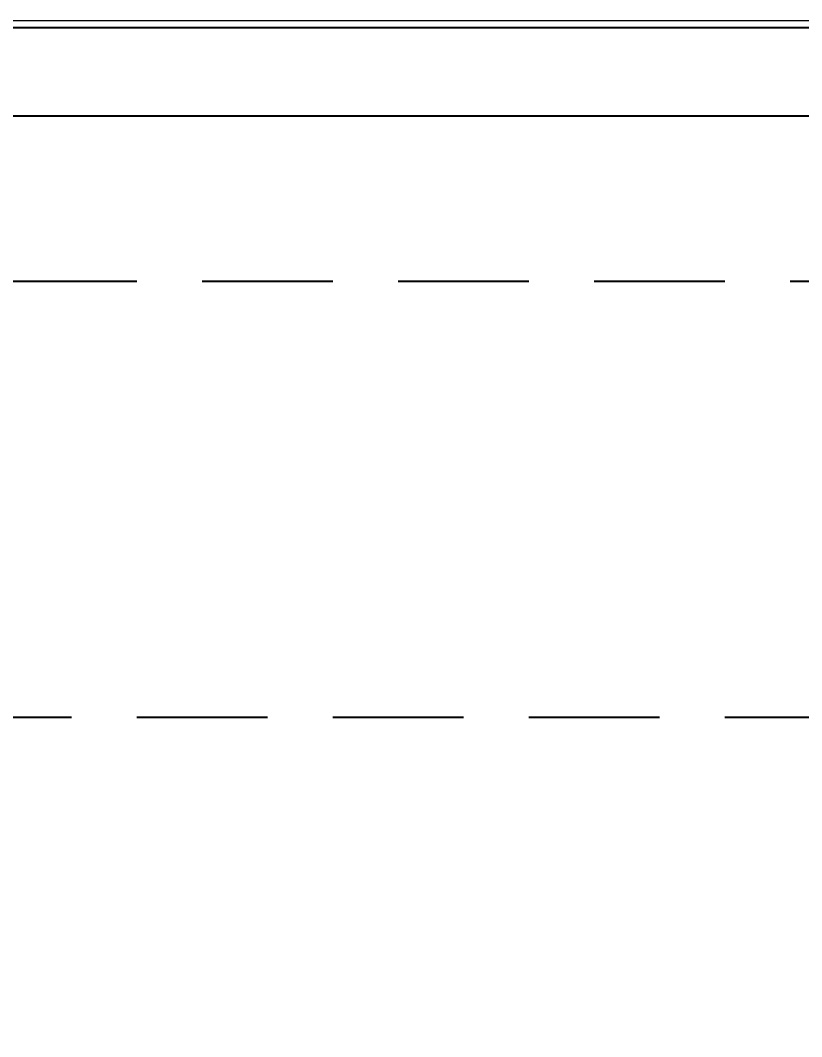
# Model space of a CAD drawing. Header units: millimetres. Extents: x 3546612 to 5615882, y 547008 to 3162891.
# Drawn here: x 5387171 to 5387619, y 2444784 to 2445368 of the extents above; entities that cross this region are included whole.
import ezdxf

# ---------------------------------------------------------------- set-up
doc = ezdxf.new("R2010")
doc.units = ezdxf.units.MM
doc.linetypes.add('XR-평면도$0$HIDDEN', pattern=[0.375, 0.25, -0.125])
for name, color, linetype, lineweight in [('XR-평면도$0$A-CNTL', 9, 'Continuous', 15), ('XR-평면도$0$A-CONC-LIN1', 9, 'Continuous', 40), ('XR-평면도$0$A-DWXM-SHUT', 9, 'Continuous', 25), ('XR-평면도$0$A-XXXX-STL', 9, 'Continuous', 25)]:
    doc.layers.add(name, color=color, linetype=linetype, lineweight=lineweight)
doc.layers.add('XR-평면도$0$A-DIM', color=9, linetype='Continuous')
doc.styles.add('XR-평면도$0$GHS', font='romans', dxfattribs={"bigfont": 'ngsw.shx'})
doc.dimstyles.new('XR-평면도$0$지누40', dxfattribs={"dimscale": 40, "dimtxt": 1.5, "dimasz": 0.5, "dimexe": 1, "dimexo": 2, "dimgap": 1, "dimtad": 1, "dimdec": 0, "dimzin": 0, "dimdsep": 46, "dimtxsty": 'XR-평면도$0$GHS', "dimblk1": 'XR-평면도$0$DIMDOT', "dimblk2": 'XR-평면도$0$DIMDOT', "dimsah": 1, "dimcen": 3, "dimdle": 2, "dimclrd": 7, "dimclre": 7, "dimclrt": 3, "dimadec": 0, "dimazin": 0, "dimtfac": 1, "dimtdec": 0, "dimtix": 1, "dimtmove": 2, "dimatfit": 3, "dimldrblk": 'XR-평면도$0$DIMDOT', "dimfxl": 1, "dimtolj": 1, "dimtzin": 0, "dimarcsym": 0})

# ---------------------------------------------------------------- blocks, each defined once
blk = doc.blocks.new('XR-평면도$0$중심선(210216)')
at = {"layer": 'XR-평면도$0$A-CNTL', "ltscale": 300}
blk.add_lwpolyline([(-10000, 106000), (186000, 106000)], dxfattribs=at)
blk = doc.blocks.new('XR-평면도$0$셔터(9600)230515')
at = {"layer": 'XR-평면도$0$A-DWXM-SHUT', "ltscale": 20}
for p, q in [((9671.8, 395.95), (279.2, 395.95)), ((129.2, 345), (9671.8, 345))]:
    blk.add_line(p, q, dxfattribs=at)
at = {"layer": 'XR-평면도$0$A-XXXX-STL', "color": 3, "linetype": 'XR-평면도$0$HIDDEN', "ltscale": 300}
blk.add_lwpolyline([(0, 250), (9900, 250), (9900, 0), (0, 0)], close=True, dxfattribs=at)
blk = doc.blocks.new('XR-평면도$0$DIMDOT')
at = {"linetype": 'Continuous'}
blk.add_line((-2, 0), (2, 0), dxfattribs=at)
for radius in [0.5, 0.25]:
    blk.add_circle((0, 0), radius, dxfattribs=at)
blk = doc.blocks.new('*D2467')
at = {"layer": 'XR-평면도$0$A-DIM', "color": 7, "lineweight": -2, "transparency": 16777216}
for p, q in [((5378350.04, 2444787.56), (5378350.04, 2444178.33)), ((5387800.04, 2444787.56), (5387800.04, 2444178.33)), ((5378370.04, 2444218.33), (5387780.04, 2444218.33))]:
    blk.add_line(p, q, dxfattribs=at)
at = {"layer": 'XR-평면도$0$A-DIM', "color": 7, "lineweight": -2, "transparency": 16777216, "xscale": 20, "yscale": 20, "zscale": 20, "rotation": 180}
blk.add_blockref('XR-평면도$0$DIMDOT', (5378350.04, 2444218.33), dxfattribs=at)
at = {"layer": 'XR-평면도$0$A-DIM', "color": 7, "lineweight": -2, "transparency": 16777216, "xscale": 20, "yscale": 20, "zscale": 20}
blk.add_blockref('XR-평면도$0$DIMDOT', (5387800.04, 2444218.33), dxfattribs=at)
at = {"layer": 'XR-평면도$0$A-DIM', "color": 3, "transparency": 16777216, "insert": (5383075.04, 2444288.33), "char_height": 60, "attachment_point": 5, "style": 'XR-평면도$0$GHS'}
blk.add_mtext('\\A1;9450', dxfattribs=at)
blk = doc.blocks.new('*D2469')
at = {"layer": 'XR-평면도$0$A-DIM', "color": 7, "lineweight": -2, "transparency": 16777216}
for p, q in [((5378350.05, 2444787.56), (5378350.05, 2444178.33)), ((5387800.05, 2444787.56), (5387800.05, 2444178.33)), ((5378370.05, 2444218.33), (5387780.05, 2444218.33))]:
    blk.add_line(p, q, dxfattribs=at)
at = {"layer": 'XR-평면도$0$A-DIM', "color": 7, "lineweight": -2, "transparency": 16777216, "xscale": 20, "yscale": 20, "zscale": 20, "rotation": 180}
blk.add_blockref('XR-평면도$0$DIMDOT', (5378350.05, 2444218.33), dxfattribs=at)
at = {"layer": 'XR-평면도$0$A-DIM', "color": 7, "lineweight": -2, "transparency": 16777216, "xscale": 20, "yscale": 20, "zscale": 20}
blk.add_blockref('XR-평면도$0$DIMDOT', (5387800.05, 2444218.33), dxfattribs=at)
at = {"layer": 'XR-평면도$0$A-DIM', "color": 3, "transparency": 16777216, "insert": (5383075.05, 2444288.33), "char_height": 60, "attachment_point": 5, "style": 'XR-평면도$0$GHS'}
blk.add_mtext('\\A1;9450', dxfattribs=at)
blk = doc.blocks.new('*D2471')
at = {"layer": 'XR-평면도$0$A-DIM', "color": 7, "lineweight": -2, "transparency": 16777216}
for p, q in [((5378350.05, 2444787.56), (5378350.05, 2444178.33)), ((5387800.05, 2444787.56), (5387800.05, 2444178.33)), ((5378370.05, 2444218.33), (5387780.05, 2444218.33))]:
    blk.add_line(p, q, dxfattribs=at)
at = {"layer": 'XR-평면도$0$A-DIM', "color": 7, "lineweight": -2, "transparency": 16777216, "xscale": 20, "yscale": 20, "zscale": 20, "rotation": 180}
blk.add_blockref('XR-평면도$0$DIMDOT', (5378350.05, 2444218.33), dxfattribs=at)
at = {"layer": 'XR-평면도$0$A-DIM', "color": 7, "lineweight": -2, "transparency": 16777216, "xscale": 20, "yscale": 20, "zscale": 20}
blk.add_blockref('XR-평면도$0$DIMDOT', (5387800.05, 2444218.33), dxfattribs=at)
at = {"layer": 'XR-평면도$0$A-DIM', "color": 3, "transparency": 16777216, "insert": (5383075.05, 2444288.33), "char_height": 60, "attachment_point": 5, "style": 'XR-평면도$0$GHS'}
blk.add_mtext('\\A1;9450', dxfattribs=at)

msp = doc.modelspace()

# ---------------------------------------------------------------- block references
at = {"layer": 'XR-평면도$0$A-CNTL'}
msp.add_blockref('XR-평면도$0$중심선(210216)', (5322575.04, 2339367.56), dxfattribs=at)
at = {"layer": 'XR-평면도$0$A-CONC-LIN1', "xscale": -1}
for p in [(5388025.04, 2444967.56), (5388025.05, 2444967.56), (5388025.05, 2444967.56)]:
    msp.add_blockref('XR-평면도$0$셔터(9600)230515', p, dxfattribs=at)

# ---------------------------------------------------------------- dimensions: what is measured, and where the dimension line sits
at = {"layer": 'XR-평면도$0$A-DIM'}
for base, p1, p2, picture, middle in [((5387800.04, 2444218.33), (5378350.04, 2444867.56, 0), (5387800.04, 2444867.56, 0), '*D2467', (5383075.04, 2444288.33)), ((5387800.05, 2444218.33), (5378350.05, 2444867.56, 0), (5387800.05, 2444867.56, 0), '*D2469', (5383075.05, 2444288.33)), ((5387800.05, 2444218.33), (5378350.05, 2444867.56, 0), (5387800.05, 2444867.56, 0), '*D2471', (5383075.05, 2444288.33))]:
    dim = msp.add_linear_dim(base=base, p1=p1, p2=p2, dimstyle='XR-평면도$0$지누40', dxfattribs=at)
    dim.commit()
    dim.dimension.update_dxf_attribs({"geometry": picture, "text_midpoint": middle})

doc.saveas('drawing.dxf')
